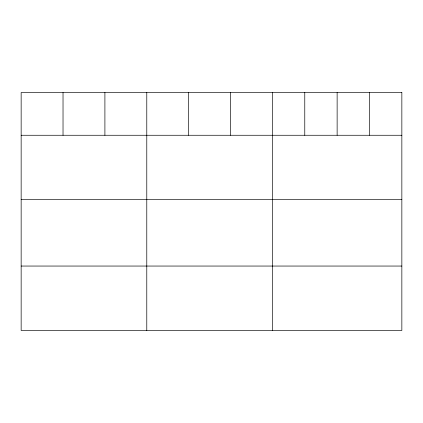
<?xml version="1.0" encoding="UTF-8"?>
<svg xmlns="http://www.w3.org/2000/svg" width="423" height="423" viewBox="0 0 423 423"><rect width="100%" height="100%" fill="white"/><g stroke="black" fill="none" stroke-linecap="round" stroke-linejoin="round"><path stroke-width="0.63" d="M21.15 135.265L401.85 135.265M21.15 199.682L401.85 199.682M21.15 266.051L401.85 266.051M369.49 92.531L369.49 135.265M337.131 92.531L337.131 135.265M304.772 92.531L304.772 135.265M272.412 92.531L272.412 330.469M230.535 92.531L230.535 135.265M188.658 92.531L188.658 135.265M146.781 92.531L146.781 330.469M104.904 92.531L104.904 135.265M63.027 92.531L63.027 135.265M401.85 92.531L21.15 92.531L21.15 330.469L401.85 330.469L401.85 92.531"/></g></svg>
